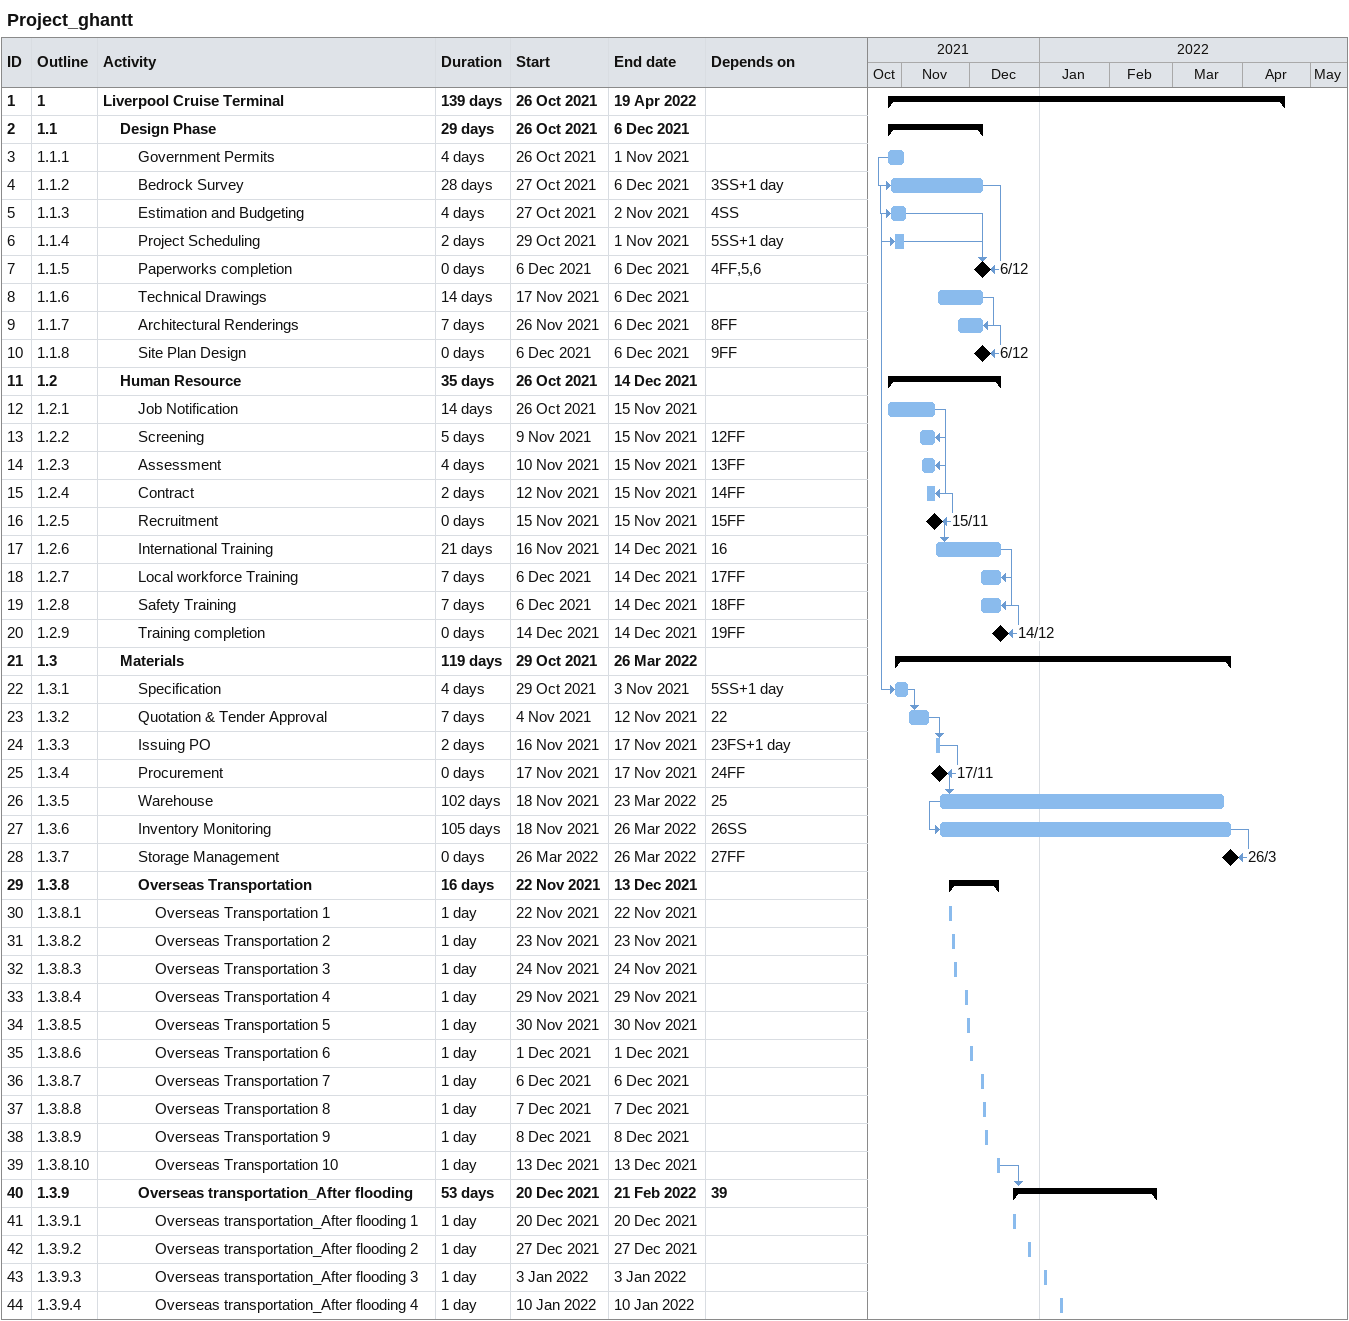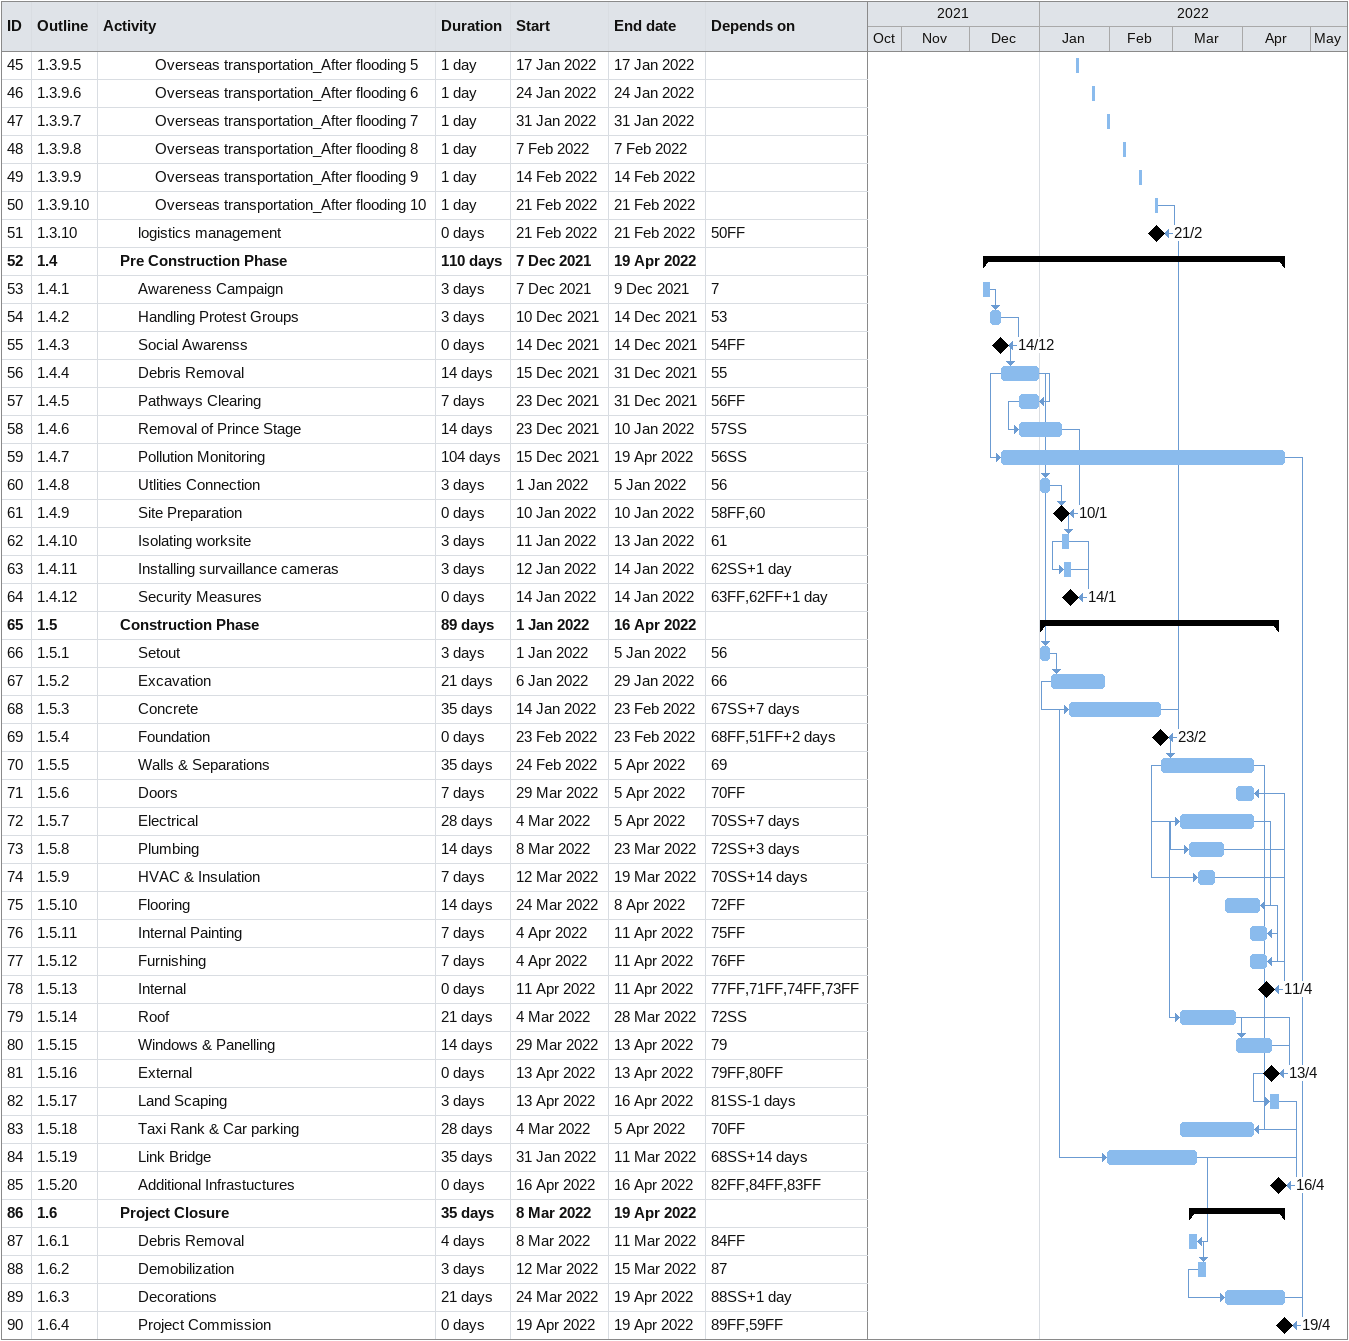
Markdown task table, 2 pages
Project_ghantt

| ID | WBS | Task | Duration | Start | Finish | Predecessors |
|---|---|---|---|---|---|---|
| 1 | 1 | **Liverpool Cruise Terminal** | 139d | 2021-10-26 | 2022-04-19 |  |
| 2 | 1.1 | **Design Phase** | 29d | 2021-10-26 | 2021-12-06 |  |
| 3 | 1.1.1 | Government Permits | 4d | 2021-10-26 | 2021-11-01 |  |
| 4 | 1.1.2 | Bedrock Survey | 28d | 2021-10-27 | 2021-12-06 | 3SS+1d |
| 5 | 1.1.3 | Estimation and Budgeting | 4d | 2021-10-27 | 2021-11-02 | 4SS |
| 6 | 1.1.4 | Project Scheduling | 2d | 2021-10-29 | 2021-11-01 | 5SS+1d |
| 7 | 1.1.5 | Paperworks completion | 0d | 2021-12-06 | 2021-12-06 | 4FF, 5, 6 |
| 8 | 1.1.6 | Technical Drawings | 14d | 2021-11-17 | 2021-12-06 |  |
| 9 | 1.1.7 | Architectural Renderings | 7d | 2021-11-26 | 2021-12-06 | 8FF |
| 10 | 1.1.8 | Site Plan Design | 0d | 2021-12-06 | 2021-12-06 | 9FF |
| 11 | 1.2 | **Human Resource** | 35d | 2021-10-26 | 2021-12-14 |  |
| 12 | 1.2.1 | Job Notification | 14d | 2021-10-26 | 2021-11-15 |  |
| 13 | 1.2.2 | Screening | 5d | 2021-11-09 | 2021-11-15 | 12FF |
| 14 | 1.2.3 | Assessment | 4d | 2021-11-10 | 2021-11-15 | 13FF |
| 15 | 1.2.4 | Contract | 2d | 2021-11-12 | 2021-11-15 | 14FF |
| 16 | 1.2.5 | Recruitment | 0d | 2021-11-15 | 2021-11-15 | 15FF |
| 17 | 1.2.6 | International Training | 21d | 2021-11-16 | 2021-12-14 | 16 |
| 18 | 1.2.7 | Local workforce Training | 7d | 2021-12-06 | 2021-12-14 | 17FF |
| 19 | 1.2.8 | Safety Training | 7d | 2021-12-06 | 2021-12-14 | 18FF |
| 20 | 1.2.9 | Training completion | 0d | 2021-12-14 | 2021-12-14 | 19FF |
| 21 | 1.3 | **Materials** | 119d | 2021-10-29 | 2022-03-26 |  |
| 22 | 1.3.1 | Specification | 4d | 2021-10-29 | 2021-11-03 | 5SS+1d |
| 23 | 1.3.2 | Quotation & Tender Approval | 7d | 2021-11-04 | 2021-11-12 | 22 |
| 24 | 1.3.3 | Issuing PO | 2d | 2021-11-16 | 2021-11-17 | 23FS+1d |
| 25 | 1.3.4 | Procurement | 0d | 2021-11-17 | 2021-11-17 | 24FF |
| 26 | 1.3.5 | Warehouse | 102d | 2021-11-18 | 2022-03-23 | 25 |
| 27 | 1.3.6 | Inventory Monitoring | 105d | 2021-11-18 | 2022-03-26 | 26SS |
| 28 | 1.3.7 | Storage Management | 0d | 2022-03-26 | 2022-03-26 | 27FF |
| 29 | 1.3.8 | **Overseas Transportation** | 16d | 2021-11-22 | 2021-12-13 |  |
| 30 | 1.3.8.1 | Overseas Transportation 1 | 1d | 2021-11-22 | 2021-11-22 |  |
| 31 | 1.3.8.2 | Overseas Transportation 2 | 1d | 2021-11-23 | 2021-11-23 |  |
| 32 | 1.3.8.3 | Overseas Transportation 3 | 1d | 2021-11-24 | 2021-11-24 |  |
| 33 | 1.3.8.4 | Overseas Transportation 4 | 1d | 2021-11-29 | 2021-11-29 |  |
| 34 | 1.3.8.5 | Overseas Transportation 5 | 1d | 2021-11-30 | 2021-11-30 |  |
| 35 | 1.3.8.6 | Overseas Transportation 6 | 1d | 2021-12-01 | 2021-12-01 |  |
| 36 | 1.3.8.7 | Overseas Transportation 7 | 1d | 2021-12-06 | 2021-12-06 |  |
| 37 | 1.3.8.8 | Overseas Transportation 8 | 1d | 2021-12-07 | 2021-12-07 |  |
| 38 | 1.3.8.9 | Overseas Transportation 9 | 1d | 2021-12-08 | 2021-12-08 |  |
| 39 | 1.3.8.10 | Overseas Transportation 10 | 1d | 2021-12-13 | 2021-12-13 |  |
| 40 | 1.3.9 | **Overseas transportation_After flooding** | 53d | 2021-12-20 | 2022-02-21 | 39 |
| 41 | 1.3.9.1 | Overseas transportation_After flooding 1 | 1d | 2021-12-20 | 2021-12-20 |  |
| 42 | 1.3.9.2 | Overseas transportation_After flooding 2 | 1d | 2021-12-27 | 2021-12-27 |  |
| 43 | 1.3.9.3 | Overseas transportation_After flooding 3 | 1d | 2022-01-03 | 2022-01-03 |  |
| 44 | 1.3.9.4 | Overseas transportation_After flooding 4 | 1d | 2022-01-10 | 2022-01-10 |  |
| 45 | 1.3.9.5 | Overseas transportation_After flooding 5 | 1d | 2022-01-17 | 2022-01-17 |  |
| 46 | 1.3.9.6 | Overseas transportation_After flooding 6 | 1d | 2022-01-24 | 2022-01-24 |  |
| 47 | 1.3.9.7 | Overseas transportation_After flooding 7 | 1d | 2022-01-31 | 2022-01-31 |  |
| 48 | 1.3.9.8 | Overseas transportation_After flooding 8 | 1d | 2022-02-07 | 2022-02-07 |  |
| 49 | 1.3.9.9 | Overseas transportation_After flooding 9 | 1d | 2022-02-14 | 2022-02-14 |  |
| 50 | 1.3.9.10 | Overseas transportation_After flooding 10 | 1d | 2022-02-21 | 2022-02-21 |  |
| 51 | 1.3.10 | logistics management | 0d | 2022-02-21 | 2022-02-21 | 50FF |
| 52 | 1.4 | **Pre Construction Phase** | 110d | 2021-12-07 | 2022-04-19 |  |
| 53 | 1.4.1 | Awareness Campaign | 3d | 2021-12-07 | 2021-12-09 | 7 |
| 54 | 1.4.2 | Handling Protest Groups | 3d | 2021-12-10 | 2021-12-14 | 53 |
| 55 | 1.4.3 | Social Awarenss | 0d | 2021-12-14 | 2021-12-14 | 54FF |
| 56 | 1.4.4 | Debris Removal | 14d | 2021-12-15 | 2021-12-31 | 55 |
| 57 | 1.4.5 | Pathways Clearing | 7d | 2021-12-23 | 2021-12-31 | 56FF |
| 58 | 1.4.6 | Removal of Prince Stage | 14d | 2021-12-23 | 2022-01-10 | 57SS |
| 59 | 1.4.7 | Pollution Monitoring | 104d | 2021-12-15 | 2022-04-19 | 56SS |
| 60 | 1.4.8 | Utlities Connection | 3d | 2022-01-01 | 2022-01-05 | 56 |
| 61 | 1.4.9 | Site Preparation | 0d | 2022-01-10 | 2022-01-10 | 58FF, 60 |
| 62 | 1.4.10 | Isolating worksite | 3d | 2022-01-11 | 2022-01-13 | 61 |
| 63 | 1.4.11 | Installing survaillance cameras | 3d | 2022-01-12 | 2022-01-14 | 62SS+1d |
| 64 | 1.4.12 | Security Measures | 0d | 2022-01-14 | 2022-01-14 | 63FF, 62FF+1d |
| 65 | 1.5 | **Construction Phase** | 89d | 2022-01-01 | 2022-04-16 |  |
| 66 | 1.5.1 | Setout | 3d | 2022-01-01 | 2022-01-05 | 56 |
| 67 | 1.5.2 | Excavation | 21d | 2022-01-06 | 2022-01-29 | 66 |
| 68 | 1.5.3 | Concrete | 35d | 2022-01-14 | 2022-02-23 | 67SS+7d |
| 69 | 1.5.4 | Foundation | 0d | 2022-02-23 | 2022-02-23 | 68FF, 51FF+2d |
| 70 | 1.5.5 | Walls & Separations | 35d | 2022-02-24 | 2022-04-05 | 69 |
| 71 | 1.5.6 | Doors | 7d | 2022-03-29 | 2022-04-05 | 70FF |
| 72 | 1.5.7 | Electrical | 28d | 2022-03-04 | 2022-04-05 | 70SS+7d |
| 73 | 1.5.8 | Plumbing | 14d | 2022-03-08 | 2022-03-23 | 72SS+3d |
| 74 | 1.5.9 | HVAC & Insulation | 7d | 2022-03-12 | 2022-03-19 | 70SS+14d |
| 75 | 1.5.10 | Flooring | 14d | 2022-03-24 | 2022-04-08 | 72FF |
| 76 | 1.5.11 | Internal Painting | 7d | 2022-04-04 | 2022-04-11 | 75FF |
| 77 | 1.5.12 | Furnishing | 7d | 2022-04-04 | 2022-04-11 | 76FF |
| 78 | 1.5.13 | Internal | 0d | 2022-04-11 | 2022-04-11 | 77FF, 71FF, 74FF, 73FF |
| 79 | 1.5.14 | Roof | 21d | 2022-03-04 | 2022-03-28 | 72SS |
| 80 | 1.5.15 | Windows & Panelling | 14d | 2022-03-29 | 2022-04-13 | 79 |
| 81 | 1.5.16 | External | 0d | 2022-04-13 | 2022-04-13 | 79FF, 80FF |
| 82 | 1.5.17 | Land Scaping | 3d | 2022-04-13 | 2022-04-16 | 81SS-1d |
| 83 | 1.5.18 | Taxi Rank & Car parking | 28d | 2022-03-04 | 2022-04-05 | 70FF |
| 84 | 1.5.19 | Link Bridge | 35d | 2022-01-31 | 2022-03-11 | 68SS+14d |
| 85 | 1.5.20 | Additional Infrastuctures | 0d | 2022-04-16 | 2022-04-16 | 82FF, 84FF, 83FF |
| 86 | 1.6 | **Project Closure** | 35d | 2022-03-08 | 2022-04-19 |  |
| 87 | 1.6.1 | Debris Removal | 4d | 2022-03-08 | 2022-03-11 | 84FF |
| 88 | 1.6.2 | Demobilization | 3d | 2022-03-12 | 2022-03-15 | 87 |
| 89 | 1.6.3 | Decorations | 21d | 2022-03-24 | 2022-04-19 | 88SS+1d |
| 90 | 1.6.4 | Project Commission | 0d | 2022-04-19 | 2022-04-19 | 89FF, 59FF |
